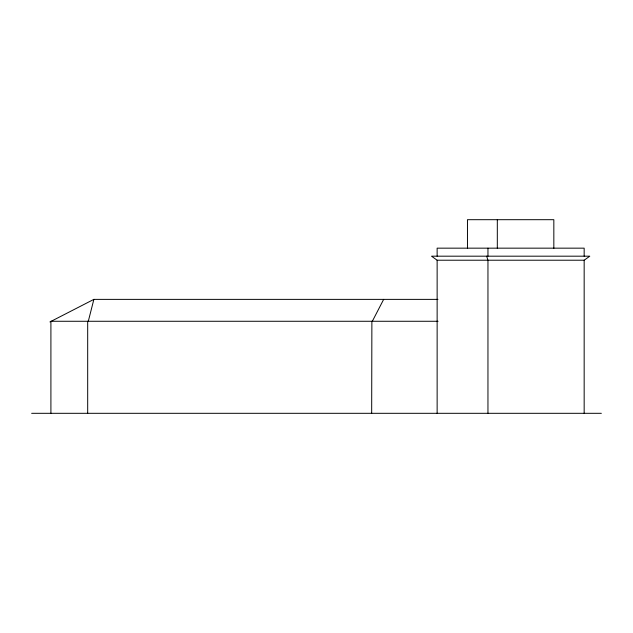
<?xml version="1.0" encoding="UTF-8"?>
<svg xmlns="http://www.w3.org/2000/svg" width="633" height="633" viewBox="0 0 633 633"><rect width="100%" height="100%" fill="white"/><g stroke="black" fill="none" stroke-linecap="round" stroke-linejoin="round"><path stroke-width="0.95" d="M88.303 321.271L93.866 299.377L437.957 299.377M371.88 321.271L371.674 413.309M372.331 321.271L383.669 299.377M584.164 260.218L589.782 256.183L431.524 256.183L437.134 260.218L584.164 260.218L584.164 413.309M49.928 321.944L93.866 299.377M438.076 321.271L50.909 321.271L50.909 413.309M31.65 413.309L601.35 413.309M486.65 256.183L487.956 260.218L487.956 413.309M584.164 256.183L584.164 248.16L437.134 248.16L437.134 256.183M553.835 248.294L553.835 219.691L467.463 219.691L467.463 248.294M497.316 219.691L497.316 248.294M487.956 248.16L487.956 256.183M437.134 260.218L437.134 413.309M87.686 321.271L87.686 413.309"/></g></svg>
